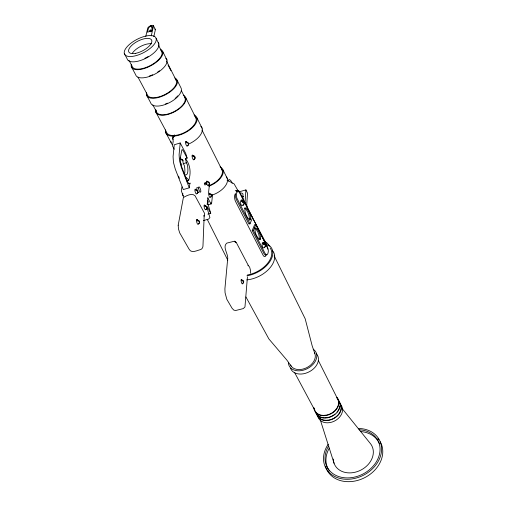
<?xml version="1.0" encoding="UTF-8"?>
<svg xmlns="http://www.w3.org/2000/svg" width="507" height="507" viewBox="0 0 507 507"><rect width="100%" height="100%" fill="white"/><g stroke="black" fill="none" stroke-linecap="round" stroke-linejoin="round"><path stroke-width="0.76" d="M210.893 196.57L210.811 197.198M206.381 208.611L206.298 209.271M197.293 192.837L197.198 193.49M247.061 207.16L246.732 204.752L247.517 193.142L245.927 189.897L239.108 191.842C235.609 189.897 235.939 197.673 237.549 199.39L249.995 223.828L248.823 223.942L236.357 199.524L235.273 196.26L235.362 193.674L235.077 194.327A5.032 2.332 83.4 0 0 235.533 201.418L263.089 255.23A4.753 2.117 85.3 0 0 266.086 255.243L266.34 254.584M245.927 189.897L245.046 202.54L245.483 203.421M242.954 198.845L242.961 193.966L242.042 193.167L240.641 192.939M228.581 181.119L228.714 179.725L229.329 179.51L230.78 180.517L232.174 183.312M180.207 142.961L179.091 154.762L179.478 160.599L181.373 167.437L189.263 187.818L183.268 189.561L175.333 169.237L173.445 162.411L173.077 156.581L174.269 144.78L180.207 142.961L185.689 153.348L187.146 158.114L185.499 158.609L186.316 162.76L187.381 164.756A14.703 4.519 72.8 0 1 186.468 174.769L184.478 174.921M208.003 204.796L211.558 203.782L212.553 194.713M247.435 276.835L244.963 306.957L243.278 308.605L235.73 310.487L233.892 310.164L232.098 308.313L226.832 299.314L225.07 292.805L224.899 288.92L227.586 259.844C228.993 254.381 221.889 247.163 226.813 243.113L234.488 241.186L235.368 241.478L236.509 242.929L248.455 265.712L248.005 265.269L249.621 267.069L250.572 270.567L250.338 273.222M207.154 204.638L207.946 197.793M208.542 192.578L209.587 183.534M189.263 187.818L189.903 183.274L189.301 183.642L188.49 183.166L186.741 180.099L181.519 166.454L180.511 162.227L180.2 158.514L181.905 149.749L182.241 149.584L183.204 150.661L187.146 158.114M186.468 180.891L188.737 180.226C191.24 172.735 190.321 164.902 185.499 158.609M181.931 186.899L181.341 190.854L183.452 196.855M243.075 283.356L243.683 281.721A4.176 3.023 4.1 0 0 243.506 281.372L241.611 280.403L241.655 279.801L243.544 280.77A4.176 3.023 4.1 0 1 243.721 281.119L243.569 282.228M174.452 134.862L174.174 136.497L172.843 137.644L173.179 141.453L172.437 145.851L174.256 149.242M173.121 136.009L172.722 138.563L173.026 139.526M173.35 136.915L173.628 135.28M258.982 239.608L259.318 239.184C259.622 235.134 257.854 230.508 254.672 227.941M260.478 239.076C260.775 235.033 259.014 230.406 255.839 227.833L254.996 228.264C254.685 232.32 256.453 236.978 259.647 239.532L260.478 239.076L259.318 239.184M250.205 219.899L249.685 219.905C246.415 217.224 244.532 212.452 244.856 208.25L245.737 207.845C248.981 210.544 250.864 215.285 250.547 219.48L249.026 220.019L249.374 219.601C249.691 215.405 247.803 210.665 244.551 207.971M153.811 36.631L155.345 29.843A2.966 1.223 -27.1 0 0 154.736 29.064M151.238 35.908L153.488 26.13A2.979 1.217 -27.1 0 0 150.959 25.654A2.979 1.217 -27.2 0 0 147.752 28.107L145.782 36.39M211.223 196.241L211.444 194.815A4.303 3.378 7.9 0 0 211.254 194.422C210.893 193.826 209.176 192.736 209.214 193.896L211.191 194.98A4.309 3.378 7.9 0 1 211.387 195.372L210.83 197.134M150.478 31.821L150.909 29.983L149.685 30.401L149.4 31.63M206.723 208.276L206.951 206.812A4.468 3.46 8 0 0 206.748 206.412L204.695 205.297L204.625 205.886L206.679 207.002A4.468 3.46 8 0 1 206.881 207.401L206.881 208.453L206.311 209.201M208.719 185.232L209.353 183.864M198.833 223.847L198.909 223.511M198.921 223.156L199.505 222.389L199.498 221.312A4.633 3.53 8.2 0 0 199.283 220.906L197.153 219.765L197.071 220.387L199.207 221.527A4.633 3.536 8.2 0 1 199.422 221.933L199.428 223.01L198.845 223.777M194.333 159.401L194.986 158M194.352 159.337L194.91 158.552L194.973 156.897A4.468 3.612 10.7 0 0 194.764 156.473C194.396 155.858 192.647 154.692 192.628 155.871L194.688 157.031A4.474 3.612 10.7 0 1 194.897 157.449L194.999 158.07M264.882 246.934L265.624 245.863L265.624 244.818A5.019 3.334 21.6 0 0 265.408 244.38L263.184 242.923L262.892 243.658L265.123 245.115A5.026 3.327 21.6 0 1 265.338 245.553L265.338 246.605L264.667 247.334M187.812 145.743L188.255 144.768M255.801 224.512L267.271 247.27C269.566 249.26 267.829 258.538 264.971 253.24L253.386 230.482L255.801 224.512L254.641 224.626L252.213 230.596L264.052 253.754L265.269 255.091L266.219 254.831M249.995 223.828L252.448 217.858L239.07 191.836M182.824 193.338L182.634 194.84A4.538 3.549 9.7 0 0 182.85 195.246L183.325 195.753M197.641 192.483L197.869 191.012A4.55 3.568 9.2 0 0 197.641 190.562L195.55 189.415L195.474 189.998L197.565 191.145A4.55 3.568 9.2 0 1 197.781 191.564L197.787 192.647L197.217 193.421M243.29 205.126L243.518 204.727M243.652 204.308L244.273 203.586L244.247 202.439A5.241 3.606 24 0 0 244.013 201.963L242.321 200.614L241.49 200.721L241.364 201.146L243.696 202.699A5.241 3.606 24 0 1 243.937 203.174L243.962 204.321L243.335 205.043M206.698 207.902L207.369 206.907L210.747 213.314L207.838 214.131M207.762 202.255L208.111 201.609A1.736 1.356 7.9 0 0 207.75 200.569M207.655 203.155L208.009 202.508A1.736 1.356 7.9 0 0 207.312 201.197M187.831 145.68L188.389 144.875L188.471 143.24A4.525 3.695 11.9 0 0 188.243 142.771L186.151 141.586A2.535 0.729 73.6 0 0 185.505 142.613A2.535 0.729 73.6 0 0 186.608 145.813A2.535 0.729 73.6 0 0 187.482 145.3M208.732 185.169L209.29 184.421L209.366 182.856A4.341 3.441 8.5 0 0 209.157 182.419C208.802 181.823 207.078 180.707 207.097 181.874L209.093 182.976A4.341 3.441 8.5 0 1 209.29 183.376L209.378 183.965M180.169 157.861L181.252 159.889L182.501 159.515L183.23 160.884M182.501 159.515L183.312 163.66L186.316 162.76M188.408 183.711L190.302 183.154M203.44 220.558L208.573 219.125L209.898 217.566L207.046 207.895M235.248 190.562L237.58 190.29M249.526 218.809L250.699 218.688M249.374 219.601L250.547 219.48M324.708 417.774L327.281 417.521M252.213 230.596L253.386 230.482M259.464 238.398L260.623 238.29M242.245 196.177L243.645 196.405M237.086 191.412L236.135 191.906L236.306 191.526A5.019 2.32 83.3 0 1 239.634 191.969L266.739 245.775A4.74 2.104 85.2 0 1 267.569 249.114M227.079 180.143L234.076 183.845L238.277 191.139M185.188 176.93L186.025 177.374A17.726 5.526 73.5 0 1 188.737 180.226M181.405 163.919L181.893 164.236M264.92 241.585L267.481 243.316L269.445 246.339M341.889 408.243L370.059 443.162A20.857 16.579 -27.2 0 1 359.279 470.845A20.857 16.579 -27.2 0 1 333.27 459.006M291.5 366.58L286.81 360.021L268.849 338.898L245.952 296.963M165.593 132.327L171.1 142.594M247.137 207.724L248.981 211.178M249.717 212.56L267.43 245.73M128.987 60.314L132.112 66.164A16.56 7.142 -27.6 0 0 150.959 65.213A16.56 7.142 -27.6 0 0 160.884 50.504M137.948 77.089L147.277 94.549A16.167 7.396 -27.5 0 0 165.269 94.365A16.167 7.396 -27.5 0 0 175.815 79.713M152.822 104.924L156.34 111.502M155.681 111.806L166.448 131.928A16.363 8.042 -27.5 0 0 185.568 131.966A16.363 8.042 -27.5 0 0 194.84 116.401M124.291 53.489L127.111 58.761A17.599 7.459 -27.6 0 0 146.403 57.994A17.599 7.459 -27.6 0 0 158.178 42.601M131.281 66.556L135.629 74.681A17.365 7.618 -27.5 0 0 155.459 73.819A17.365 7.618 -27.5 0 0 165.795 58.261M146.466 94.929L150.611 102.674A16.953 7.878 -27.5 0 0 168.21 103.263A16.953 7.878 -27.5 0 0 181.202 88.319L177.254 80.461M183.312 163.66L184.377 165.65A14.69 4.557 72.8 0 1 184.561 173.8M294.599 372.525L314.72 410.087M211.558 203.782L211.089 202.901L210.975 203.915L207.756 197.831M197.153 219.765L197.857 221.122M168.09 65.169L170.929 70.676M204.695 205.297L205.373 206.628M241.655 279.801L242.245 280.954M241.674 200.411L242.663 202.356M263.184 242.923L264.09 244.716M156.124 38.386A17.675 7.409 -27.6 0 1 134.222 56.081A17.675 7.409 -27.6 0 1 130.362 43.659A17.675 7.409 -27.6 0 1 156.124 38.386L158.811 43.735M162.785 51.651L166.93 59.902M185.752 97.731L196.013 118.156M201.963 129.995L222.18 170.244M150.909 29.983L151.587 31.333M158.304 44.793L161.955 52.05M166.448 60.979L176.442 80.841M181.398 90.702L185.093 98.041M207.205 219.309L227.789 260.18M150.896 25.939A4.88 1.996 -27.2 0 1 152.499 27.264L151.688 30.769L147.505 32.207L148.336 28.703A4.886 2.003 -27.1 0 1 150.896 25.939L152.442 29.026M196.868 117.757L202.103 128.189M222.972 169.877L227.225 178.363M318.282 360.388L338.106 399.903M153.399 25.623L155.256 29.336M209.277 193.338L209.923 194.631M186.855 143.006L186.151 141.586L186.069 142.131L188.16 143.323A4.525 3.695 11.9 0 1 188.37 143.747L188.477 144.381M192.704 155.313L193.395 156.701M274.135 255.845L305.17 318.745L312.192 345.907L314.866 353.588M182.716 194.251L182.609 193.642M207.471 202.369L210.747 213.314M178.527 176.132L179.358 178.28M320.405 420.195L334.075 463.309M180.625 157.848L181.252 159.889M243.126 282.684L243.126 283.026M200.848 126.313A17.149 8.594 -27.5 0 1 189.2 143.817M172.241 144.527A17.149 8.594 -27.5 0 1 170.922 141.44M194.048 114.924A17.308 8.511 -27.5 0 1 185.328 132.638A17.308 8.511 -27.5 0 1 165.523 129.931M183.293 95.208A16.655 7.878 -27.5 0 1 174.351 111.882A16.655 7.878 -27.5 0 1 155.649 109.575M184.459 96.888A15.926 7.535 -27.5 0 1 172.944 112.18A15.926 7.535 -27.5 0 1 156.207 110.114M160.345 49.287A17.485 7.542 -27.6 0 1 150.509 65.916A17.485 7.542 -27.6 0 1 131.338 64.376M148.145 56.556A16.668 7.066 -27.6 0 1 144.888 58.286M177.773 95.829A16.053 7.459 -27.5 0 1 175.105 98.421M167.43 103.143A16.053 7.459 -27.5 0 1 165.485 103.935M174.788 77.977A17.067 7.808 -27.5 0 1 165.459 94.746A17.067 7.808 -27.5 0 1 146.466 92.699M358.544 428.466A30.23 23.987 -27.2 0 1 380.022 457.504A30.23 23.987 -27.2 0 1 339.829 478.399A30.23 23.987 -27.2 0 1 328.194 444.246M380.193 441.749A30.141 23.981 -27.1 0 1 362.892 478.526A30.141 23.981 -27.1 0 1 325.494 466.142M377.892 438.555A30.141 23.981 -27.1 0 1 378.887 439.772M358.988 429.752A28.665 22.745 -27.2 0 1 378.628 457.105A28.665 22.745 -27.2 0 1 341.515 477.315A28.665 22.745 -27.2 0 1 328.34 446.445M329.411 470.965A28.601 22.739 -27.2 0 1 329.271 448.169M360.61 431.558A28.601 22.739 -27.2 0 1 379.464 443.777M159.452 70.777A16.446 7.218 -27.5 0 1 157.715 71.988M152.645 74.751A16.446 7.218 -27.5 0 1 149.343 76.037M339.576 402.495A13.062 9.836 -27.3 0 1 333.251 418.864A13.062 9.836 -27.3 0 1 316.666 413.845M339.284 402.704A12.7 9.563 -27.3 0 1 339.627 412.723A12.7 9.563 -27.3 0 1 329.208 419.98L326.033 420.29A12.7 9.563 -27.3 0 1 317.331 414.954M339.76 406.113A12.738 9.563 -27.3 0 1 339.494 407.47M339.284 408.141A12.738 9.563 -27.3 0 1 337.003 412.064M335.038 414.004A12.738 9.563 -27.3 0 1 333.98 414.808M333.429 415.176A12.738 9.563 -27.3 0 1 328.523 417.312M323.941 417.743A12.738 9.563 -27.3 0 1 322.446 417.546M321.742 417.381A12.738 9.563 -27.3 0 1 319.778 416.627M319.188 416.298A12.738 9.563 -27.3 0 1 317.655 415.087M317.23 414.612A12.738 9.563 -27.3 0 1 316.222 413.021M336.806 397.767A12.776 9.563 -27.3 0 1 337.123 407.799A12.776 9.563 -27.3 0 1 326.641 415.087L323.453 415.41A12.776 9.563 -27.3 0 1 314.397 408.87M316.476 353.867A14.982 10.628 -27.4 0 1 309.745 371.517A14.982 10.628 -27.4 0 1 290.568 368.278M313.193 349.203A15.039 10.622 -27.4 0 1 307.629 368.494A15.039 10.622 -27.4 0 1 288.394 362.252M270.174 247.98A22.46 13.809 -27.4 0 1 267.271 263.729A22.46 13.809 -27.4 0 1 247.473 274.965M268.019 244.634A23.556 14.481 -27.4 0 1 269.705 261.834A23.556 14.481 -27.4 0 1 246.903 275.821M341.11 405.258A13.03 9.842 -27.3 0 1 334.031 421.285A13.03 9.842 -27.3 0 1 317.857 416.07M337.104 397.564A13.138 9.836 -27.3 0 1 329.93 414.327A13.138 9.836 -27.3 0 1 313.934 407.66M338.302 399.953A13.106 9.836 -27.3 0 1 331.939 416.342A13.106 9.836 -27.3 0 1 315.322 411.335M314.315 352.473A13.474 9.513 -27.4 0 1 307.09 367.493A13.474 9.513 -27.4 0 1 290.492 365.002M272.538 250.661A23.468 14.507 -27.4 0 1 269.566 268.33A23.468 14.507 -27.4 0 1 246.789 279.877M221.483 168.951A15.609 8.416 -27.5 0 1 209.429 185.48M226.477 176.987A16.351 8.942 -27.5 0 1 211.92 195.144M220.127 166.866A16.477 8.885 -27.5 0 1 221.863 176.195A16.477 8.885 -27.5 0 1 208.84 186.234M132.283 53.317A12.795 5.425 -27.6 0 1 151.492 43.773M264.407 247.118A2.789 1.242 85.1 0 1 262.822 247.397A2.789 1.242 85.1 0 1 262.189 243.93A2.789 1.242 85.1 0 1 263.551 242.46M263.868 242.745A2.789 1.242 85.1 0 1 264.153 243.195M243.208 204.372A2.915 1.344 83.6 0 1 241.421 205.227A2.915 1.344 83.6 0 1 240.667 201.209A2.915 1.344 83.6 0 1 242.46 200.36M210.075 197.679A2.402 0.678 74.7 0 1 208.707 194.561A2.402 0.678 74.7 0 1 209.499 193.478M205.931 209.22A2.484 0.722 74.8 0 1 204.98 209.239A2.484 0.722 74.8 0 1 204.055 206.197A2.484 0.722 74.8 0 1 204.689 205.126M193.997 158.945A2.503 0.716 73.9 0 1 193.154 159.496A2.503 0.716 73.9 0 1 192.071 156.346A2.503 0.716 73.9 0 1 192.723 155.25M196.748 193.788A2.535 0.748 74.5 0 1 195.119 191.64A2.535 0.748 74.5 0 1 195.563 189.269M208.358 185.201A2.421 0.678 74.5 0 1 207.439 185.144A2.421 0.678 74.5 0 1 206.545 182.165A2.421 0.678 74.5 0 1 207.154 181.195M198.972 192.432A2.769 0.837 73.5 0 1 197.483 191.215M197.236 190.55A2.769 0.837 73.5 0 1 196.843 188.027A2.769 0.837 73.5 0 1 197.565 187.52M205.234 184.789A1.103 0.323 73.5 0 1 204.72 184.637A1.103 0.323 73.5 0 1 204.365 183.141A1.103 0.323 73.5 0 1 204.879 183.3M198.37 224.145A2.573 0.773 75 0 1 197.185 223.384A2.573 0.773 75 0 1 196.475 220.184A2.573 0.773 75 0 1 197.419 219.842M242.707 283.255A2.313 0.634 76.4 0 1 241.852 283.388A2.313 0.634 76.4 0 1 241.066 280.365A2.313 0.634 76.4 0 1 241.782 279.712M151.035 31.047A4.874 2.015 -27.1 0 1 151.802 30.325M178.191 225.209L178.47 228.923L179.712 232.89L189.029 249.089C191.228 253.703 196.71 250.559 200.176 249.691C201.856 249.279 202.775 247.841 202.958 246.193L204.194 215.399L203.991 216.166L204.435 214.67A2.491 1.92 7.9 0 0 204.435 213.149L195.03 195.746C191.969 192.698 186.399 195.753 183.376 197.553L178.191 225.209M235.432 242.118L234.823 241.674L235.989 242.561L235.432 242.118M135.8 53.305A12.852 5.387 -27.6 0 0 151.77 40.446A12.852 5.387 -27.6 0 0 133.068 44.236A12.852 5.387 -27.6 0 0 135.8 53.305M198.598 188.046A2.769 0.83 73.5 0 0 200.36 192.191A2.769 0.83 73.5 0 0 200.17 188.357A2.769 0.83 73.5 0 0 198.598 188.046M205.519 183.008A1.103 0.323 73.5 0 0 206.21 184.681A1.103 0.323 73.5 0 0 206.146 183.192A1.103 0.323 73.5 0 0 205.519 183.008"/></g></svg>
